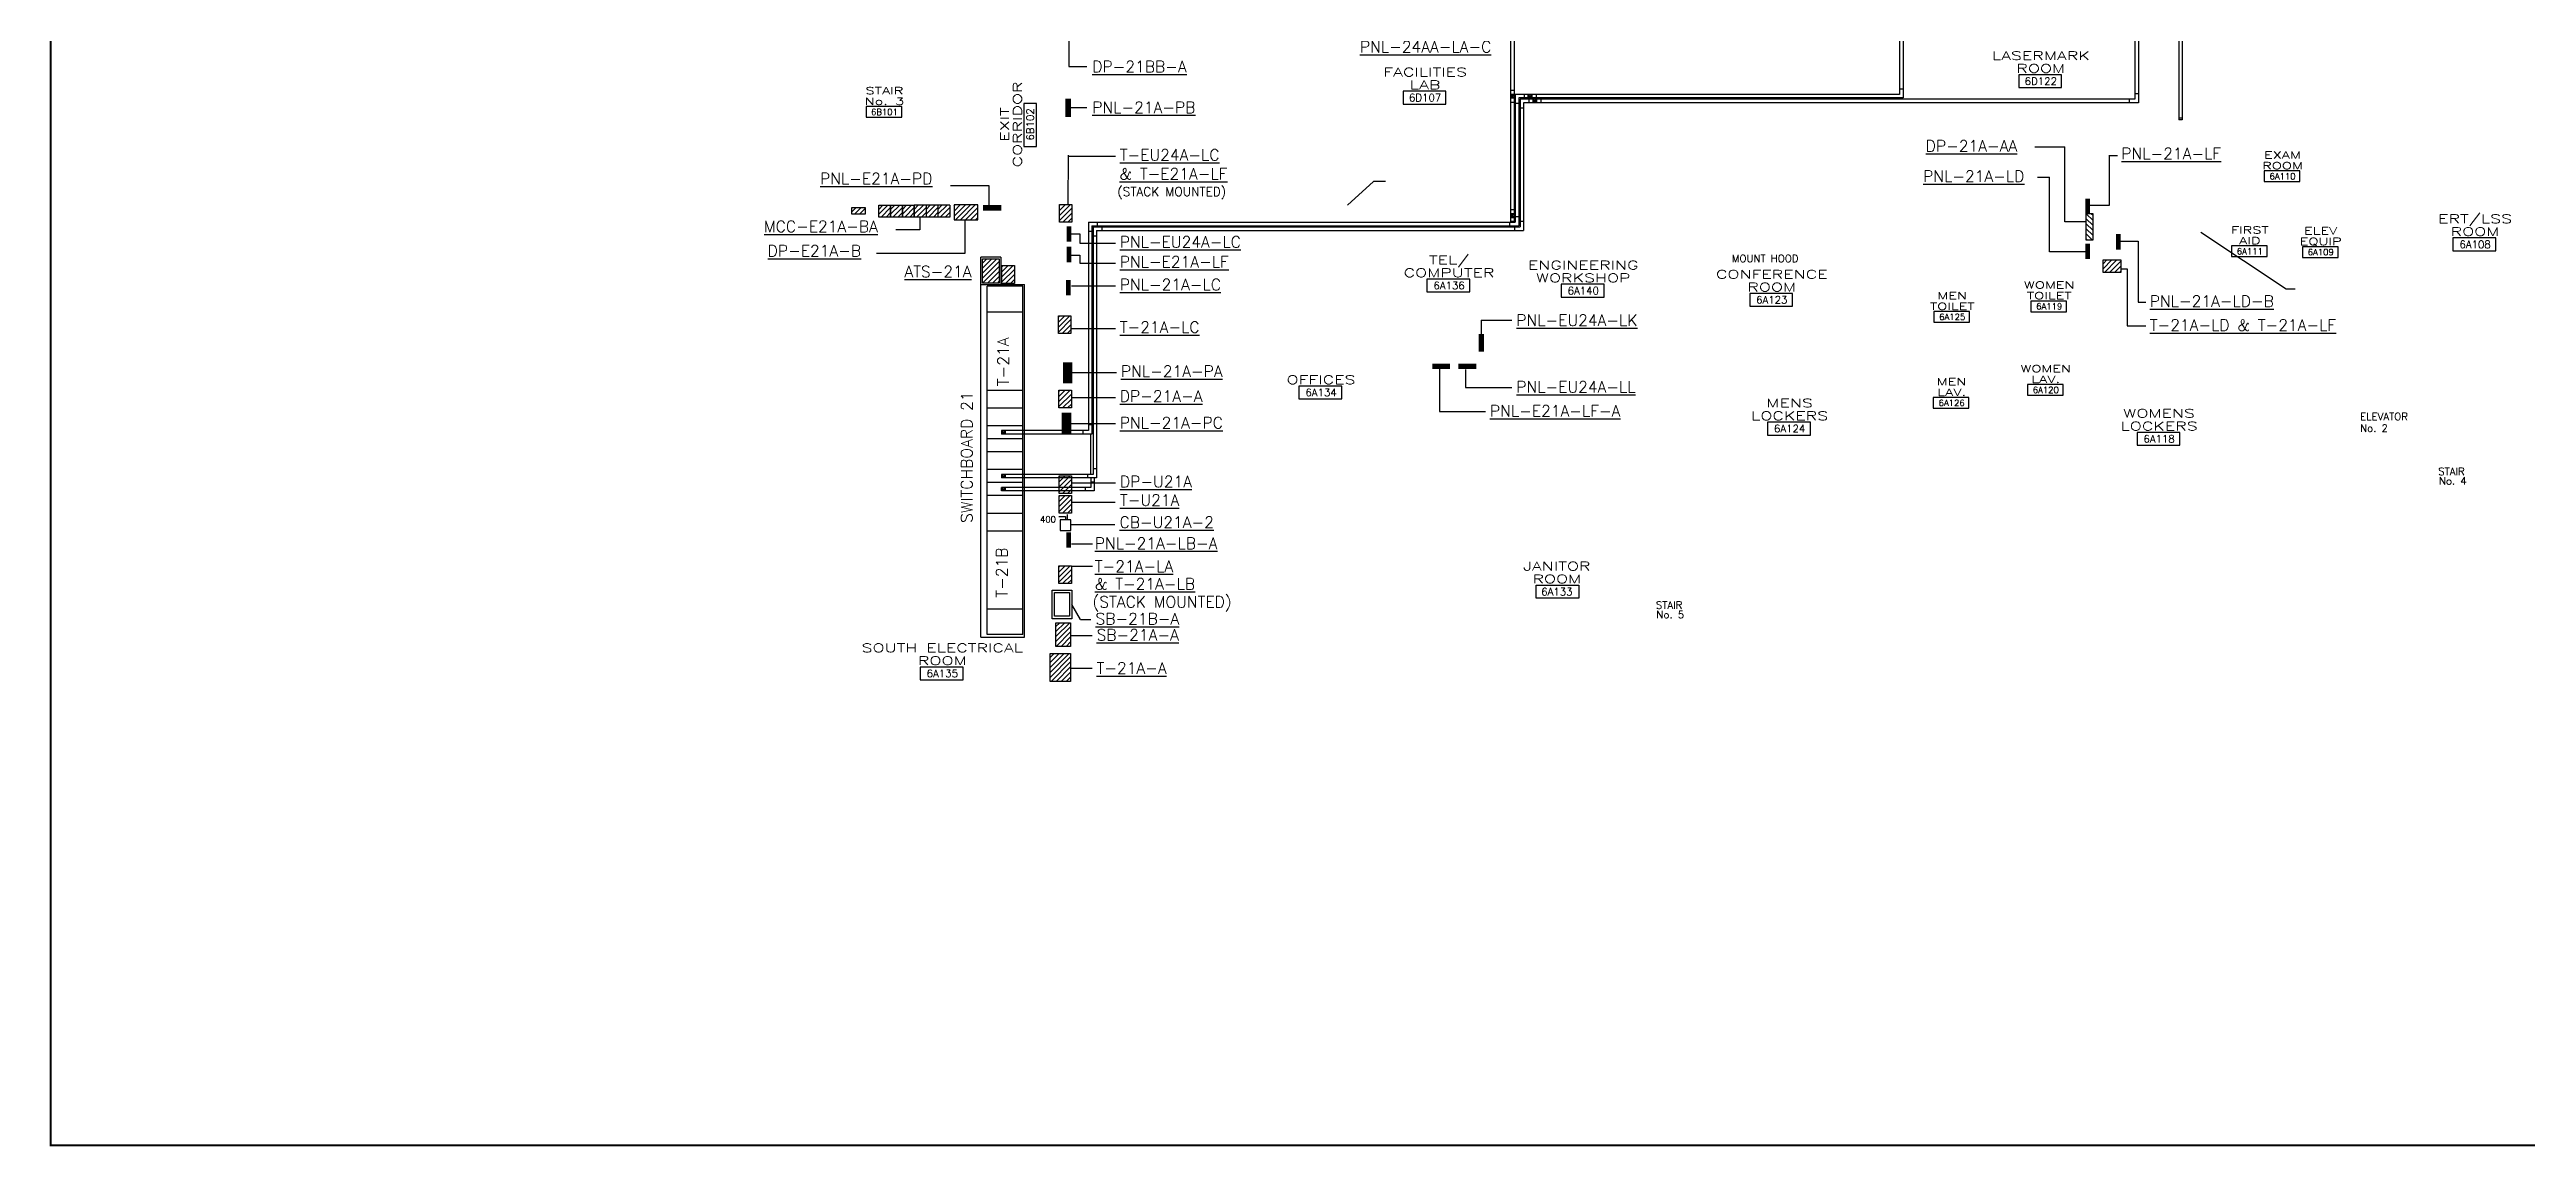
# Model space of a CAD drawing. Extents: x 4786 to 12422, y -518 to 4987.
# Drawn here: x 4786 to 8975, y -518 to 1337 of the extents above; entities that cross this region are included whole.
import ezdxf
from ezdxf.enums import TextEntityAlignment as Align

# ---------------------------------------------------------------- set-up
doc = ezdxf.new("R2010")
doc.units = 0
doc.header["$LTSCALE"] = 192
doc.header["$MEASUREMENT"] = 0
doc.linetypes.add('DASHED', pattern=[0.75, 0.5, -0.25])
doc.layers.get('0').update_dxf_attribs({"color": 8, "linetype": 'CONTINUOUS'})
for name, color, linetype in [('00000-RMNAME', 7, 'CONTINUOUS'), ('00300-TEXT-X', 7, 'CONTINUOUS'), ('00300-TXT', 7, 'CONTINUOUS'), ('ELEQUIP', 1, 'CONTINUOUS'), ('ELPAD', 1, 'CONTINUOUS'), ('ELRACE', 3, 'CONTINUOUS'), ('TEXT', 7, 'CONTINUOUS'), ('TTL', 7, 'CONTINUOUS')]:
    doc.layers.add(name, color=color, linetype=linetype)
doc.styles.add('STDTEXT', font='SIMPLEX.shx', dxfattribs={"height": 21.0048})
doc.styles.add('SUBTITLE', font='simplex', dxfattribs={"height": 36})
doc.styles.add('TITLE', font='SIMPLEX.SHX')

# ---------------------------------------------------------------- blocks, each defined once
blk = doc.blocks.new('*X28')
at = {"color": 0}
for p, q in [((6471, 964.1), (6489.9, 983)), ((6471, 972.5), (6481.5, 983)), ((6471, 981), (6473, 983)), ((6471, 955.6), (6492, 976.6)), ((6476.9, 953), (6492, 968.1)), ((6485.4, 953), (6492, 959.6))]:
    blk.add_line(p, q, dxfattribs=at)
blk = doc.blocks.new('*X34')
at = {"color": 0}
for p, q in [((6364, 958.9), (6388.1, 983)), ((6364, 967.4), (6379.6, 983)), ((6364, 975.8), (6371.2, 983)), ((6364, 950.4), (6392, 978.4)), ((6364.1, 942), (6392, 969.9)), ((6372.6, 942), (6392, 961.4)), ((6381.1, 942), (6392, 952.9)), ((6389.6, 942), (6392, 944.4))]:
    blk.add_line(p, q, dxfattribs=at)
blk = doc.blocks.new('*X33')
at = {"color": 0}
for p, q in [((6248.6, 1013.2), (6263.9, 1028.5)), ((6248.6, 1021.6), (6255.4, 1028.5)), ((6252.4, 1008.5), (6268.6, 1024.7)), ((6260.9, 1008.5), (6268.6, 1016.2))]:
    blk.add_line(p, q, dxfattribs=at)
blk = doc.blocks.new('*X35')
at = {"color": 0}
for p, q in [((6149.7, 1160.5), (6157.1, 1167.9)), ((6155.5, 1157.9), (6165.5, 1167.9)), ((6164, 1157.9), (6173.7, 1167.5)), ((6172.5, 1157.9), (6173.7, 1159))]:
    blk.add_line(p, q, dxfattribs=at)
blk = doc.blocks.new('*X29')
at = {"color": 0}
for p, q in [((6316, 1055.1), (6334.9, 1074)), ((6316, 1063.6), (6326.4, 1074)), ((6316, 1072.1), (6317.9, 1074)), ((6318.4, 1049), (6343.4, 1074)), ((6326.8, 1049), (6351.8, 1074)), ((6335.3, 1049), (6356, 1069.7)), ((6343.8, 1049), (6356, 1061.2)), ((6352.3, 1049), (6356, 1052.7))]:
    blk.add_line(p, q, dxfattribs=at)
blk = doc.blocks.new('E1147')
at = {"color": 0, "const_width": 5.9904}
blk.add_lwpolyline([(-9.984, -2.9952), (9.984, -2.9952)], dxfattribs=at)
blk = doc.blocks.new('*X31')
at = {"color": 0}
for p, q in [((8269.4, 1201.1), (8280, 1211.7)), ((8269.4, 1209.6), (8271.5, 1211.7)), ((8276.5, 1199.7), (8288.5, 1211.7)), ((8285, 1199.7), (8297, 1211.7)), ((8293.4, 1199.7), (8305.4, 1211.7)), ((8301.9, 1199.7), (8313.4, 1211.2)), ((8310.4, 1199.7), (8313.4, 1202.7))]:
    blk.add_line(p, q, dxfattribs=at)
blk = doc.blocks.new('Ttl-fdd')
at = {"layer": 'TTL', "color": 4, "const_width": 0.02}
blk.add_lwpolyline([(-32, -2.625), (-32, 26.025), (7.75, 26.025), (7.75, -2.625), (-32, -2.625)], dxfattribs=at)
at = {"layer": 'TTL', "color": 7, "style": 'STDTEXT'}
for tag, p in [('DRNBY', (0.527, -0.852)), ('DESBY', (0.527, -1.118)), ('CHKBY', (0.527, -1.385)), ('APPDBY', (0.527, -1.652))]:
    blk.add_attdef(tag, p, '', height=0.0625, dxfattribs=at)
for tag, p in [('DRNDATE', (1.625, -0.804)), ('DESDATE', (1.625, -1.085)), ('CKDATE', (1.625, -1.335)), ('APPDDATE', (1.625, -1.589))]:
    blk.add_attdef(tag, text='', height=0.093, dxfattribs=at).set_placement(p, align=Align.MIDDLE_CENTER)
at = {"layer": 'TTL', "color": 7}
for tag, height, style, p in [('LINE_ONE', 0.15, 'SUBTITLE', (4.875, -1.25)), ('LINE_TWO', 0.15, 'SUBTITLE', (4.875, -1.5)), ('LINE_THREE', 0.15, 'SUBTITLE', (4.875, -1.75)), ('SCALE', 0.109, 'STDTEXT', (1, -2.029)), ('LINE_FOUR', 0.15, 'SUBTITLE', (4.875, -2)), ('DWG_FILE_NO.', 0.146, 'STDTEXT', (0.872, -2.488))]:
    blk.add_attdef(tag, text='', height=height, dxfattribs=dict(at, style=style)).set_placement(p, align=Align.CENTER)
at = {"layer": 'TTL', "color": 4, "style": 'TITLE'}
blk.add_attdef('DWG_NO.', text='', height=0.25, dxfattribs=at).set_placement((4.875, -2.5), align=Align.CENTER)
blk = doc.blocks.new('*X45')
at = {"color": 0}
for p, q in [((6471, 964.1), (6489.9, 983)), ((6471, 972.5), (6481.5, 983)), ((6471, 981), (6473, 983)), ((6471, 955.6), (6492, 976.6)), ((6476.9, 953), (6492, 968.1)), ((6485.4, 953), (6492, 959.6))]:
    blk.add_line(p, q, dxfattribs=at)
blk = doc.blocks.new('E1126')
blk.add_lwpolyline([(0.15, 0.212), (0.15, 0.094), (0.094, 0.094), (0.094, 0.188), (-0.094, 0.188), (-0.094, 0), (0.094, 0), (0.094, 0.094)])
at = {"style": 'STDTEXT'}
for p in [(-0.125, 0.188), (-0.125, 0.023)]:
    blk.add_attdef('SIZE', text='', height=0.109, dxfattribs=at).set_placement(p, align=Align.RIGHT)
blk.add_attdef('ID', text='', height=0.082, dxfattribs=at).set_placement((0, 0.094), align=Align.MIDDLE)
blk = doc.blocks.new('RMNAME')
at = {"color": 1}
for p, q in [((0.305, -0.031), (-0.324, -0.031)), ((-0.324, -0.031), (-0.324, -0.219)), ((-0.324, -0.219), (0.305, -0.219)), ((0.305, -0.219), (0.305, -0.031))]:
    blk.add_line(p, q, dxfattribs=at)
at = {"color": 7, "style": 'SUBTITLE', "width": 1.5}
for p in [(0, 0.188), (0, 0)]:
    blk.add_attdef('RM_NAME', text='', height=0.125, dxfattribs=at).set_placement(p, align=Align.CENTER)
at = {"color": 7, "style": 'STDTEXT'}
blk.add_attdef('RM_NO.', text='', height=0.109, dxfattribs=at).set_placement((0, -0.125), align=Align.MIDDLE)

msp = doc.modelspace()

# ---------------------------------------------------------------- hatches: boundary and pattern name
at = {"layer": 'ELEQUIP'}
h = msp.add_hatch(dxfattribs=at)
h.set_pattern_fill('ANSI31', color=256, scale=48, style=0)
h.set_pattern_definition([(45, (0, -17.47), (-4.2426407, 4.2426407), [])])
h.paths.add_polyline_path([(6507, 367.7), (6488, 367.7), (6488, 327.7), (6507, 327.7)])
h.paths.add_polyline_path([(6513, 367.7), (6507, 367.7), (6507, 327.7), (6513, 327.7)])
h.paths.add_polyline_path([(6513, 299.9), (6507, 299.9), (6507, 268.2), (6513, 268.2)])
h.paths.add_polyline_path([(6513, 315.7), (6507, 315.7), (6507, 299.9), (6513, 299.9)])
h.paths.add_polyline_path([(6507, 315.7), (6478.3, 315.7), (6478.3, 299.9), (6507, 299.9)])
h.paths.add_polyline_path([(6507, 299.9), (6478.3, 299.9), (6478.3, 268.2), (6507, 268.2)])

# ---------------------------------------------------------------- linework, layer by layer
at = {"layer": '00000-RMNAME', "color": 7}
for p, q in [((7025.1, 1113.8), (6981.2, 1073.6)), ((7045.4, 1113.8), (7025.1, 1113.8)), ((8568.8, 931.5), (8424.2, 1027.4)), ((8583.7, 931.5), (8568.8, 931.5))]:
    msp.add_line(p, q, dxfattribs=at)
at = {"layer": 'ELEQUIP'}
for p, q in [((6142.2, 1069.2), (6142.2, 1059.2)), ((6166.2, 1069.2), (6142.2, 1069.2)), ((6142.2, 1059.2), (6166.2, 1059.2)), ((6166.2, 1059.2), (6166.2, 1069.2)), ((6308.6, 1073.5), (6248.6, 1073.5)), ((6248.6, 1053.5), (6248.6, 1073.5)), ((6308.6, 1053.5), (6248.6, 1053.5)), ((6268.6, 1073.5), (6268.6, 1053.5)), ((6288.6, 1073.5), (6288.6, 1053.5)), ((6308.6, 1073.5), (6308.6, 1053.5)), ((6372, 347.5), (6372, 936.5)), ((6432, 936.5), (6372, 936.5)), ((6432, 347.5), (6432, 936.5)), ((6432, 892.5), (6372, 892.5)), ((6432, 760.5), (6372, 760.5)), ((6432, 730.5), (6372, 730.5)), ((6432, 700.5), (6372, 700.5)), ((6432, 678.5), (6372, 678.5)), ((6432, 656.5), (6372, 656.5)), ((6432, 626.5), (6372, 626.5)), ((6432, 604.5), (6372, 604.5)), ((6432, 582.5), (6372, 582.5)), ((6432, 552.5), (6372, 552.5)), ((6506.9, 550.8), (6506.9, 541.7)), ((6432, 522.5), (6372, 522.5)), ((6432, 390.5), (6372, 390.5)), ((6432, 347.5), (6372, 347.5))]:
    msp.add_line(p, q, dxfattribs=at)
for points in [[(6188.6, 1073.5), (6208.6, 1073.5), (6208.6, 1053.5), (6188.6, 1053.5)], [(6208.6, 1073.5), (6228.6, 1073.5), (6228.6, 1053.5), (6208.6, 1053.5)], [(6228.6, 1073.5), (6248.6, 1073.5), (6248.6, 1053.5), (6228.6, 1053.5)], [(6364, 983), (6392, 983), (6392, 942), (6364, 942)], [(6510.9, 378.5), (6485.9, 378.5), (6485.9, 418.5), (6510.9, 418.5)]]:
    msp.add_lwpolyline(points, close=True, dxfattribs=at)
for points in [[(6316, 1074), (6316, 1049), (6356, 1049), (6356, 1074), (6316, 1074)], [(8242.1, 1015.3), (8242.1, 1059.3), (8230.1, 1059.3), (8230.1, 1015.3), (8242.1, 1015.3)]]:
    msp.add_lwpolyline(points, dxfattribs=at)
at = {"layer": 'ELEQUIP', "flags": 128}
for points in [[(6494, 1075), (6515, 1075), (6515, 1045), (6494, 1045)], [(6396.8, 971.5), (6417.8, 971.5), (6417.8, 941.5), (6396.8, 941.5)], [(8259, 960), (8259, 981), (8289, 981), (8289, 960)], [(6492.5, 886.5), (6513.5, 886.5), (6513.5, 856.5), (6492.5, 856.5)], [(6493.3, 760.8), (6514.3, 760.8), (6514.3, 730.8), (6493.3, 730.8)], [(6493.5, 616.3), (6514.5, 616.3), (6514.5, 586.3), (6493.5, 586.3)], [(6493.5, 583), (6514.5, 583), (6514.5, 553), (6493.5, 553)], [(6493.2, 463.8), (6514.2, 463.8), (6514.2, 433.8), (6493.2, 433.8)], [(6513, 327.7), (6488, 327.7), (6488, 367.7), (6513, 367.7)], [(6478.3, 315.5), (6513, 315.5), (6513, 268), (6478.3, 268)]]:
    msp.add_lwpolyline(points, close=True, dxfattribs=at)
at = {"layer": 'ELEQUIP'}
for points in [[(6504, 1222.8), (6513.6, 1222.8), (6504, 1254), (6513.6, 1254)], [(6396, 1064.4), (6396, 1074), (6364.8, 1064.4), (6364.8, 1074)], [(8228.9, 1058.8), (8236.9, 1058.8), (8228.9, 1084.8), (8236.9, 1084.8)], [(6506, 1011.8), (6514, 1011.8), (6506, 1037.8), (6514, 1037.8)], [(8229, 982.6), (8237, 982.6), (8229, 1008.6), (8237, 1008.6)], [(8281, 998.7), (8289, 998.7), (8281, 1024.7), (8289, 1024.7)], [(6506, 977.3), (6514, 977.3), (6506, 1003.3), (6514, 1003.3)], [(6505, 921.4), (6513, 921.4), (6505, 947.4), (6513, 947.4)], [(6500, 808.2), (6516, 808.2), (6500, 772.2), (6516, 772.2)], [(6498, 722.6), (6514, 722.6), (6498, 686.6), (6514, 686.6)], [(6505.5, 494.5), (6513.5, 494.5), (6505.5, 520.5), (6513.5, 520.5)]]:
    msp.add_solid(points, dxfattribs=at)
at = {"layer": 'ELPAD'}
for p, q in [((6361, 343.5), (6361, 985.5)), ((6395, 985.5), (6361, 985.5)), ((6395, 985.5), (6395, 939.5)), ((6361, 939.5), (6435, 939.5)), ((6435, 343.5), (6435, 939.5)), ((6361, 343.5), (6435, 343.5))]:
    msp.add_line(p, q, dxfattribs=at)
msp.add_lwpolyline([(6514.9, 374.5), (6481.9, 374.5), (6481.9, 422.5), (6514.9, 422.5)], close=True, dxfattribs=at)
at = {"layer": 'ELRACE'}
for p, q in [((7257, 2415.1), (7257, 1045)), ((7263, 2411.6), (7263, 1045)), ((8387, 2416), (8387, 1218)), ((8393, 2413), (8393, 1218)), ((7915, 2127), (7915, 1261)), ((7921, 2121), (7921, 1255)), ((8313, 1905), (8313, 1253)), ((8319, 1911), (8319, 1247)), ((7257, 1268.1), (7263, 1268.1)), ((7915, 1261), (7265, 1261)), ((7265, 1261), (7265, 1045)), ((7280, 1261), (7280, 1255)), ((7287, 1255), (7287, 1261)), ((7287, 1261), (7287, 1255)), ((7300.1, 1261), (7300.1, 1255)), ((7921, 1270), (7915, 1270)), ((8319, 1262), (8313, 1262)), ((7263, 1255), (7257, 1255)), ((7257, 1255), (7263, 1255)), ((7257, 1248), (7263, 1248)), ((7265, 1246), (7271, 1246)), ((7921, 1255), (7271, 1255)), ((7271, 1255), (7271, 1039)), ((8313, 1253), (7273, 1253)), ((7273, 1253), (7273, 1037)), ((7273, 1238), (7279, 1238)), ((8319, 1247), (7279, 1247)), ((7279, 1247), (7279, 1031)), ((7288, 1253), (7288, 1247)), ((7295, 1253), (7295, 1247)), ((7295, 1247), (7295, 1253)), ((7308.1, 1253), (7308.1, 1247)), ((8304, 1247), (8304, 1253)), ((8393, 1221), (8387, 1221)), ((8393, 1218), (8387, 1218)), ((7257, 1066.1), (7263, 1066.1)), ((7257, 1053), (7263, 1053)), ((7263, 1053), (7257, 1053)), ((7271, 1054), (7265, 1054)), ((6543, 1045), (7265, 1045)), ((6543, 1045), (6543, 692.5)), ((6543, 1030), (6549, 1030)), ((6549, 1039), (7271, 1039)), ((6549, 1039), (6549, 686.5)), ((6551, 1037), (7273, 1037)), ((6551, 1037), (6551, 618.5)), ((6551, 1022), (6557, 1022)), ((6557, 1031), (7279, 1031)), ((6557, 1031), (6557, 612.5)), ((6558, 1045), (6558, 1039)), ((6566, 1037), (6566, 1031)), ((7256, 1039), (7256, 1045)), ((7263, 1046), (7257, 1046)), ((7257, 1039), (7257, 1037)), ((7263, 1039), (7263, 1037)), ((7264.3, 1031), (7264.3, 1037)), ((7279, 1046), (7273, 1046)), ((6543, 692.5), (6396.2, 692.5)), ((6396.2, 692.5), (6396.2, 686.5)), ((6549, 686.5), (6396.2, 686.5)), ((6534, 686.5), (6534, 692.5)), ((6549, 702), (6543, 702)), ((6547, 618.5), (6547, 686.5)), ((6551, 618.5), (6396.2, 618.5)), ((6396.2, 618.5), (6396.2, 612.5)), ((6557, 612.5), (6396.2, 612.5)), ((6547, 596.5), (6396.2, 596.5)), ((6396.2, 590.5), (6396.2, 596.5)), ((6396.2, 596.5), (6396.2, 590.5)), ((6396.2, 596.5), (6396.2, 590.5)), ((6553, 590.5), (6396.2, 590.5)), ((6538, 590.5), (6538, 596.5)), ((6542, 612.5), (6542, 618.5)), ((6547, 612.5), (6547, 596.5)), ((6553, 605.5), (6547, 605.5)), ((6557, 628), (6551, 628)), ((6553, 612.5), (6553, 590.5))]:
    msp.add_line(p, q, dxfattribs=at)
at = {"layer": 'ELRACE', "linetype": 'DASHED'}
for p, q in [((7257, 1261), (7263, 1261)), ((7263, 1261), (7257, 1261)), ((7257, 1261), (7263, 1255)), ((7257, 1255), (7263, 1261)), ((7293, 1261), (7287, 1255)), ((7287, 1261), (7293, 1255)), ((7293, 1261), (7293, 1255)), ((7293, 1255), (7293, 1261)), ((7295, 1253), (7301, 1247)), ((7301, 1253), (7295, 1247)), ((7301, 1247), (7301, 1253)), ((7301, 1253), (7301, 1247)), ((7257, 1053), (7263, 1059)), ((7257, 1059), (7263, 1053)), ((7263, 1059), (7257, 1059)), ((7257, 1059), (7263, 1059)), ((6402.2, 692.5), (6396.2, 686.5)), ((6396.2, 692.5), (6402.2, 686.5)), ((6402.2, 692.5), (6402.2, 686.5)), ((6402.2, 686.5), (6402.2, 692.5)), ((6396.2, 618.5), (6402.2, 612.5)), ((6402.2, 618.5), (6396.2, 612.5)), ((6402.2, 596.5), (6396.2, 590.5)), ((6396.2, 596.5), (6402.2, 590.5)), ((6402.2, 612.5), (6402.2, 618.5)), ((6402.2, 618.5), (6402.2, 612.5)), ((6402.2, 596.5), (6402.2, 590.5)), ((6402.2, 590.5), (6402.2, 596.5))]:
    msp.add_line(p, q, dxfattribs=at)
at = {"layer": 'TEXT'}
for p, q in [((6510, 1365), (6510, 1308.3)), ((6510, 1308.3), (6540.3, 1308.3)), ((6511.8, 1239), (6540.3, 1239)), ((6508.8, 1158), (6508.2, 1075)), ((6508.2, 1156.4), (6588.8, 1156.4)), ((8143.8, 1172.4), (8194.6, 1172.4)), ((8194.6, 1045.3), (8194.6, 1172.4)), ((8269.8, 1073.7), (8269.9, 1158.1)), ((8283.7, 1157.2), (8269.8, 1157.2)), ((6375.4, 1106.6), (6309.9, 1106.6)), ((6375.4, 1074), (6375.4, 1106.6)), ((8148.1, 1121.2), (8168.6, 1121.2)), ((8168.6, 994.8), (8168.6, 1121.2)), ((6257.9, 1053.5), (6257.9, 1032.1)), ((6334, 1049), (6334, 991.8)), ((8235.4, 1073.7), (8269.8, 1073.7)), ((6257.9, 1032.1), (6217.2, 1032.1)), ((6514.2, 1025.4), (6528.6, 1025.4)), ((6528.6, 1025.4), (6528.6, 1009.2)), ((6528.6, 1009.2), (6588.8, 1009.2)), ((8229, 1045.3), (8194.6, 1045.3)), ((8289, 1012.7), (8318.6, 1012.7)), ((8318.6, 1012.7), (8318.6, 909.9)), ((6334, 991.8), (6184.6, 991.8)), ((6514.2, 989.3), (6528.6, 989.3)), ((6528.6, 989.3), (6528.6, 975.5)), ((6528.6, 975.7), (6588.8, 975.7)), ((8229, 994.8), (8168.6, 994.8)), ((8289, 965.9), (8299.8, 965.9)), ((8299.8, 965.9), (8299.8, 869.5)), ((6514.2, 937.1), (6588.8, 937.1)), ((8318.6, 909.9), (8331.3, 909.9)), ((6514.2, 865.1), (6588.8, 865.1)), ((7207.5, 879.3), (7259.4, 879.3)), ((7207.5, 879), (7207.5, 855.9)), ((8299.8, 869.5), (8331.3, 869.5)), ((7136.9, 796.4), (7136.9, 724.7)), ((7180.9, 796), (7180.9, 765.4)), ((6516.2, 790.6), (6590.7, 790.6)), ((7180.9, 765.4), (7259.4, 765.4)), ((6514.2, 748.5), (6588.8, 748.5)), ((7136.9, 724.7), (7214.7, 724.7)), ((6514.2, 704.7), (6588.8, 704.7)), ((6514.4, 604), (6589, 604)), ((6514.5, 571.4), (6588.5, 571.4)), ((6513.9, 533.9), (6587.8, 533.9)), ((6514.2, 500.8), (6550.2, 500.8)), ((6514.2, 463.4), (6550.2, 463.4)), ((6529.4, 373.2), (6514.9, 398.5)), ((6513.3, 345.9), (6549.3, 345.9)), ((6529.4, 373.2), (6547.4, 373.2)), ((6513.3, 290.6), (6549.3, 290.6))]:
    msp.add_line(p, q, dxfattribs=at)

# ---------------------------------------------------------------- block references
at = {"layer": '00000-RMNAME'}
ref = msp.add_blockref('RMNAME', (7112.5, 1269.9), dxfattribs=dict(at, xscale=115.2, yscale=115.2, zscale=115.2))
ref.add_attrib('RM_NO.', '6D107', dxfattribs={"layer": '0', "color": 7, "height": 12.6, "style": 'STDTEXT'}).set_placement((7112.5, 1255.5), align=Align.MIDDLE)
ref.add_attrib('RM_NAME', 'FACILITIES', dxfattribs={"layer": '0', "color": 7, "height": 14.4, "style": 'SUBTITLE', "width": 1.5}).set_placement((7112.5, 1291.5), align=Align.CENTER)
ref.add_attrib('RM_NAME', 'LAB', dxfattribs={"layer": '0', "color": 7, "height": 14.4, "style": 'SUBTITLE', "width": 1.5}).set_placement((7112.5, 1269.9), align=Align.CENTER)
ref = msp.add_blockref('RMNAME', (8153.8, 1297.7), dxfattribs=dict(at, xscale=115.2, yscale=115.2, zscale=115.2))
ref.add_attrib('RM_NO.', '6D122', dxfattribs={"layer": '0', "color": 7, "height": 12.6, "style": 'STDTEXT'}).set_placement((8153.8, 1283.3), align=Align.MIDDLE)
ref.add_attrib('RM_NAME', 'LASERMARK', dxfattribs={"layer": '0', "color": 7, "height": 14.4, "style": 'SUBTITLE', "width": 1.5}).set_placement((8153.8, 1319.3), align=Align.CENTER)
ref.add_attrib('RM_NAME', 'ROOM', dxfattribs={"layer": '0', "color": 7, "height": 14.4, "style": 'SUBTITLE', "width": 1.5}).set_placement((8153.8, 1297.7), align=Align.CENTER)
at = {"layer": '00000-RMNAME', "color": 2}
ref = msp.add_blockref('RMNAME', (6198.1, 1243.3), dxfattribs=dict(at, xscale=96, yscale=96, zscale=96))
ref.add_attrib('RM_NO.', '6B101', dxfattribs={"layer": '0', "color": 7, "height": 10.5, "style": 'STDTEXT'}).set_placement((6198.1, 1231.3), align=Align.MIDDLE)
ref.add_attrib('RM_NAME', 'STAIR', dxfattribs={"layer": '0', "color": 7, "height": 12, "style": 'SUBTITLE', "width": 1.5}).set_placement((6198.1, 1261.3), align=Align.CENTER)
ref.add_attrib('RM_NAME', 'No. 3', dxfattribs={"layer": '0', "color": 7, "height": 12, "style": 'SUBTITLE', "width": 1.5}).set_placement((6198.1, 1243.3), align=Align.CENTER)
ref = msp.add_blockref('RMNAME', (6430.2, 1210.2), dxfattribs=dict(at, xscale=115.2, yscale=115.2, zscale=115.2, rotation=90))
ref.add_attrib('RM_NO.', '6B102', dxfattribs={"layer": '0', "color": 7, "height": 12.6, "rotation": 90, "style": 'STDTEXT'}).set_placement((6444.6, 1210.2), align=Align.MIDDLE)
ref.add_attrib('RM_NAME', 'EXIT', dxfattribs={"layer": '0', "color": 7, "height": 14.4, "rotation": 90, "style": 'SUBTITLE', "width": 1.5}).set_placement((6408.6, 1210.2), align=Align.CENTER)
ref.add_attrib('RM_NAME', 'CORRIDOR', dxfattribs={"layer": '0', "color": 7, "height": 14.4, "rotation": 90, "style": 'SUBTITLE', "width": 1.5}).set_placement((6430.2, 1210.2), align=Align.CENTER)
ref = msp.add_blockref('RMNAME', (8562.6, 1134.6), dxfattribs=dict(at, xscale=96, yscale=96, zscale=96))
ref.add_attrib('RM_NO.', '6A110', dxfattribs={"layer": '0', "color": 7, "height": 10.5, "style": 'STDTEXT'}).set_placement((8562.6, 1122.6), align=Align.MIDDLE)
ref.add_attrib('RM_NAME', 'EXAM', dxfattribs={"layer": '0', "color": 7, "height": 12, "style": 'SUBTITLE', "width": 1.5}).set_placement((8562.6, 1152.6), align=Align.CENTER)
ref.add_attrib('RM_NAME', 'ROOM', dxfattribs={"layer": '0', "color": 7, "height": 12, "style": 'SUBTITLE', "width": 1.5}).set_placement((8562.6, 1134.6), align=Align.CENTER)
ref = msp.add_blockref('RMNAME', (8888.2, 1021.8), dxfattribs=dict(at, xscale=115.2, yscale=115.2, zscale=115.2))
ref.add_attrib('RM_NO.', '6A108', dxfattribs={"layer": '0', "color": 7, "height": 12.6, "style": 'STDTEXT'}).set_placement((8888.2, 1007.4), align=Align.MIDDLE)
ref.add_attrib('RM_NAME', 'ERT/LSS', dxfattribs={"layer": '0', "color": 7, "height": 14.4, "style": 'SUBTITLE', "width": 1.5}).set_placement((8888.2, 1043.4), align=Align.CENTER)
ref.add_attrib('RM_NAME', 'ROOM', dxfattribs={"layer": '0', "color": 7, "height": 14.4, "style": 'SUBTITLE', "width": 1.5}).set_placement((8888.2, 1021.8), align=Align.CENTER)
ref = msp.add_blockref('RMNAME', (8507.3, 1007.8), dxfattribs=dict(at, xscale=96, yscale=96, zscale=96))
ref.add_attrib('RM_NO.', '6A111', dxfattribs={"layer": '0', "color": 7, "height": 10.5, "style": 'STDTEXT'}).set_placement((8507.3, 995.8), align=Align.MIDDLE)
ref.add_attrib('RM_NAME', 'FIRST', dxfattribs={"layer": '0', "color": 7, "height": 12, "style": 'SUBTITLE', "width": 1.5}).set_placement((8507.3, 1025.8), align=Align.CENTER)
ref.add_attrib('RM_NAME', 'AID', dxfattribs={"layer": '0', "color": 7, "height": 12, "style": 'SUBTITLE', "width": 1.5}).set_placement((8507.3, 1007.8), align=Align.CENTER)
ref = msp.add_blockref('RMNAME', (8627.2, 1006.3), dxfattribs=dict(at, xscale=96, yscale=96, zscale=96))
ref.add_attrib('RM_NO.', '6A109', dxfattribs={"layer": '0', "color": 7, "height": 10.5, "style": 'STDTEXT'}).set_placement((8627.2, 994.3), align=Align.MIDDLE)
ref.add_attrib('RM_NAME', 'ELEV', dxfattribs={"layer": '0', "color": 7, "height": 12, "style": 'SUBTITLE', "width": 1.5}).set_placement((8627.2, 1024.3), align=Align.CENTER)
ref.add_attrib('RM_NAME', 'EQUIP', dxfattribs={"layer": '0', "color": 7, "height": 12, "style": 'SUBTITLE', "width": 1.5}).set_placement((8627.2, 1006.3), align=Align.CENTER)
ref = msp.add_blockref('RMNAME', (7153, 952.2), dxfattribs=dict(at, xscale=115.2, yscale=115.2, zscale=115.2))
ref.add_attrib('RM_NO.', '6A136', dxfattribs={"layer": '0', "color": 7, "height": 12.6, "style": 'STDTEXT'}).set_placement((7153, 937.8), align=Align.MIDDLE)
ref.add_attrib('RM_NAME', 'TEL/', dxfattribs={"layer": '0', "color": 7, "height": 14.4, "style": 'SUBTITLE', "width": 1.5}).set_placement((7153, 973.8), align=Align.CENTER)
ref.add_attrib('RM_NAME', 'COMPUTER', dxfattribs={"layer": '0', "color": 7, "height": 14.4, "style": 'SUBTITLE', "width": 1.5}).set_placement((7153, 952.2), align=Align.CENTER)
ref = msp.add_blockref('RMNAME', (7380, 943.5), dxfattribs=dict(at, xscale=115.2, yscale=115.2, zscale=115.2))
ref.add_attrib('RM_NO.', '6A140', dxfattribs={"layer": '0', "color": 7, "height": 12.6, "style": 'STDTEXT'}).set_placement((7380, 929.1), align=Align.MIDDLE)
ref.add_attrib('RM_NAME', 'ENGINEERING', dxfattribs={"layer": '0', "color": 7, "height": 14.4, "style": 'SUBTITLE', "width": 1.5}).set_placement((7380, 965.1), align=Align.CENTER)
ref.add_attrib('RM_NAME', 'WORKSHOP', dxfattribs={"layer": '0', "color": 7, "height": 14.4, "style": 'SUBTITLE', "width": 1.5}).set_placement((7380, 943.5), align=Align.CENTER)
ref = msp.add_blockref('RMNAME', (7698.8, 928), dxfattribs=dict(at, xscale=115.2, yscale=115.2, zscale=115.2))
ref.add_attrib('RM_NO.', '6A123', dxfattribs={"layer": '0', "color": 7, "height": 12.6, "style": 'STDTEXT'}).set_placement((7698.8, 913.6), align=Align.MIDDLE)
ref.add_attrib('RM_NAME', 'CONFERENCE', dxfattribs={"layer": '0', "color": 7, "height": 14.4, "style": 'SUBTITLE', "width": 1.5}).set_placement((7698.8, 949.6), align=Align.CENTER)
ref.add_attrib('RM_NAME', 'ROOM', dxfattribs={"layer": '0', "color": 7, "height": 14.4, "style": 'SUBTITLE', "width": 1.5}).set_placement((7698.8, 928), align=Align.CENTER)
ref = msp.add_blockref('RMNAME', (8004, 896.8), dxfattribs=dict(at, xscale=96, yscale=96, zscale=96))
ref.add_attrib('RM_NO.', '6A125', dxfattribs={"layer": '0', "color": 7, "height": 10.5, "style": 'STDTEXT'}).set_placement((8004, 884.8), align=Align.MIDDLE)
ref.add_attrib('RM_NAME', 'MEN', dxfattribs={"layer": '0', "color": 7, "height": 12, "style": 'SUBTITLE', "width": 1.5}).set_placement((8004, 914.8), align=Align.CENTER)
ref.add_attrib('RM_NAME', 'TOILET', dxfattribs={"layer": '0', "color": 7, "height": 12, "style": 'SUBTITLE', "width": 1.5}).set_placement((8004, 896.8), align=Align.CENTER)
ref = msp.add_blockref('RMNAME', (8168, 914.6), dxfattribs=dict(at, xscale=96, yscale=96, zscale=96))
ref.add_attrib('RM_NO.', '6A119', dxfattribs={"layer": '0', "color": 7, "height": 10.5, "style": 'STDTEXT'}).set_placement((8168, 902.6), align=Align.MIDDLE)
ref.add_attrib('RM_NAME', 'WOMEN', dxfattribs={"layer": '0', "color": 7, "height": 12, "style": 'SUBTITLE', "width": 1.5}).set_placement((8168, 932.6), align=Align.CENTER)
ref.add_attrib('RM_NAME', 'TOILET', dxfattribs={"layer": '0', "color": 7, "height": 12, "style": 'SUBTITLE', "width": 1.5}).set_placement((8168, 914.6), align=Align.CENTER)
ref = msp.add_blockref('RMNAME', (8162.2, 773.3), dxfattribs=dict(at, xscale=96, yscale=96, zscale=96))
ref.add_attrib('RM_NO.', '6A120', dxfattribs={"layer": '0', "color": 7, "height": 10.5, "style": 'STDTEXT'}).set_placement((8162.2, 761.3), align=Align.MIDDLE)
ref.add_attrib('RM_NAME', 'WOMEN', dxfattribs={"layer": '0', "color": 7, "height": 12, "style": 'SUBTITLE', "width": 1.5}).set_placement((8162.2, 791.3), align=Align.CENTER)
ref.add_attrib('RM_NAME', 'LAV.', dxfattribs={"layer": '0', "color": 7, "height": 12, "style": 'SUBTITLE', "width": 1.5}).set_placement((8162.2, 773.3), align=Align.CENTER)
ref = msp.add_blockref('RMNAME', (6936.5, 771.3), dxfattribs=dict(at, xscale=115.2, yscale=115.2, zscale=115.2))
ref.add_attrib('RM_NO.', '6A134', dxfattribs={"layer": '0', "color": 6, "height": 12.6, "style": 'STDTEXT'}).set_placement((6936.5, 756.9), align=Align.MIDDLE)
ref.add_attrib('RM_NAME', 'OFFICES', dxfattribs={"layer": '0', "color": 7, "height": 14.4, "style": 'SUBTITLE', "width": 1.5}).set_placement((6936.5, 771.3), align=Align.CENTER)
ref = msp.add_blockref('RMNAME', (8003, 751.4), dxfattribs=dict(at, xscale=96, yscale=96, zscale=96))
ref.add_attrib('RM_NO.', '6A126', dxfattribs={"layer": '0', "color": 7, "height": 10.5, "style": 'STDTEXT'}).set_placement((8003, 739.4), align=Align.MIDDLE)
ref.add_attrib('RM_NAME', 'MEN', dxfattribs={"layer": '0', "color": 7, "height": 12, "style": 'SUBTITLE', "width": 1.5}).set_placement((8003, 769.4), align=Align.CENTER)
ref.add_attrib('RM_NAME', 'LAV.', dxfattribs={"layer": '0', "color": 7, "height": 12, "style": 'SUBTITLE', "width": 1.5}).set_placement((8003, 751.4), align=Align.CENTER)
ref = msp.add_blockref('RMNAME', (7729, 710.3), dxfattribs=dict(at, xscale=115.2, yscale=115.2, zscale=115.2))
ref.add_attrib('RM_NO.', '6A124', dxfattribs={"layer": '0', "color": 7, "height": 12.6, "style": 'STDTEXT'}).set_placement((7729, 695.9), align=Align.MIDDLE)
ref.add_attrib('RM_NAME', 'MENS', dxfattribs={"layer": '0', "color": 7, "height": 14.4, "style": 'SUBTITLE', "width": 1.5}).set_placement((7729, 731.9), align=Align.CENTER)
ref.add_attrib('RM_NAME', 'LOCKERS', dxfattribs={"layer": '0', "color": 7, "height": 14.4, "style": 'SUBTITLE', "width": 1.5}).set_placement((7729, 710.3), align=Align.CENTER)
ref = msp.add_blockref('RMNAME', (8353.8, 692.9), dxfattribs=dict(at, xscale=115.2, yscale=115.2, zscale=115.2))
ref.add_attrib('RM_NO.', '6A118', dxfattribs={"layer": '0', "color": 7, "height": 12.6, "style": 'STDTEXT'}).set_placement((8353.8, 678.5), align=Align.MIDDLE)
ref.add_attrib('RM_NAME', 'WOMENS', dxfattribs={"layer": '0', "color": 7, "height": 14.4, "style": 'SUBTITLE', "width": 1.5}).set_placement((8353.8, 714.5), align=Align.CENTER)
ref.add_attrib('RM_NAME', 'LOCKERS', dxfattribs={"layer": '0', "color": 7, "height": 14.4, "style": 'SUBTITLE', "width": 1.5}).set_placement((8353.8, 692.9), align=Align.CENTER)
ref = msp.add_blockref('RMNAME', (7335.3, 434.5), dxfattribs=dict(at, xscale=-115.2, yscale=115.2, zscale=115.2))
ref.add_attrib('RM_NO.', '6A133', dxfattribs={"layer": '0', "color": 7, "height": 12.6, "style": 'STDTEXT'}).set_placement((7335.3, 420.1), align=Align.MIDDLE)
ref.add_attrib('RM_NAME', 'JANITOR', dxfattribs={"layer": '0', "color": 7, "height": 14.4, "style": 'SUBTITLE', "width": 1.5}).set_placement((7335.3, 456.1), align=Align.CENTER)
ref.add_attrib('RM_NAME', 'ROOM', dxfattribs={"layer": '0', "color": 7, "height": 14.4, "style": 'SUBTITLE', "width": 1.5}).set_placement((7335.3, 434.5), align=Align.CENTER)
ref = msp.add_blockref('RMNAME', (6296, 296.3), dxfattribs=dict(at, xscale=115.2, yscale=115.2, zscale=115.2))
ref.add_attrib('RM_NO.', '6A135', dxfattribs={"layer": '0', "color": 7, "height": 12.6, "style": 'STDTEXT'}).set_placement((6296, 281.9), align=Align.MIDDLE)
ref.add_attrib('RM_NAME', 'SOUTH ELECTRICAL', dxfattribs={"layer": '0', "color": 7, "height": 14.4, "style": 'SUBTITLE', "width": 1.5}).set_placement((6296, 317.9), align=Align.CENTER)
ref.add_attrib('RM_NAME', 'ROOM', dxfattribs={"layer": '0', "color": 7, "height": 14.4, "style": 'SUBTITLE', "width": 1.5}).set_placement((6296, 296.3), align=Align.CENTER)
at = {"layer": 'ELEQUIP'}
for name, p in [('*X35', (-7.5, -98.7)), ('*X33', (-60, 45)), ('*X33', (-40, 45)), ('*X33', (-20, 45)), ('*X33', (0, 45)), ('*X33', (20, 45)), ('*X33', (40, 45)), ('*X29', (0, 0)), ('*X28', (23, 92)), ('*X34', (0, 0)), ('*X28', (-74.2, -11.5)), ('*X28', (21.5, -96.5)), ('*X28', (22.3, -222.2)), ('*X45', (22.5, -366.7)), ('*X45', (22.5, -400)), ('*X28', (22.2, -519.2))]:
    msp.add_blockref(name, p, dxfattribs=at)
at = {"layer": 'ELEQUIP', "rotation": 90}
msp.add_blockref('*X31', (9441.9, -7254.1), dxfattribs=at)
at = {"layer": 'ELEQUIP', "xscale": -1, "rotation": 270}
msp.add_blockref('*X28', (7306, -5511), dxfattribs=at)
at = {"layer": 'ELEQUIP'}
for name, p, xscale, yscale, zscale, rotation in [('E1147', (7212.3, 841), 1.5, 1.5, 1.5, 270), ('E1147', (7139.8, 796.8), 1.5, 1.5, 1.5, 180), ('E1147', (7183.9, 796.5), 1.5, 1.5, 1.5, 180), ('E1126', (6513.3, 532.8), 96, 96, 96, 90.00000000000001)]:
    msp.add_blockref(name, p, dxfattribs=dict(at, xscale=xscale, yscale=yscale, zscale=zscale, rotation=rotation))
at = {"layer": 'TTL', "xscale": 192, "yscale": 192, "zscale": 192}
msp.add_blockref('Ttl-fdd', (10932, -12), dxfattribs=at)

# ---------------------------------------------------------------- texts
at = {"layer": '00000-RMNAME', "color": 7, "style": 'SUBTITLE'}
for s, p in [('ELEVATOR', (8693.7, 709.9)), ('No. 2', (8693.7, 690.3)), ('STAIR', (8825.9, 617.1)), ('No. 4', (8827.1, 601.1)), ('STAIR', (7502.8, 391.1)), ('No. 5', (7503.6, 375.1))]:
    msp.add_text(s, height=12.6, dxfattribs=at).set_placement(p)
at = {"layer": '00300-TEXT-X', "style": 'STDTEXT'}
msp.add_text('400', height=10.5, dxfattribs=at).set_placement((6461.1, 537.1))
at = {"layer": '00300-TXT', "style": 'STDTEXT'}
msp.add_text('MOUNT HOOD', height=12.6, dxfattribs=at).set_placement((7631.1, 977.3))
at = {"layer": 'TEXT', "style": 'STDTEXT'}
for s, height, p in [('%%UPNL-24AA-LA-C', 19.2, (7002.3, 1332)), ('%%UDP-21BB-A', 19.2, (6549.6, 1298.5)), ('%%uPNL-21A-PB', 19.2, (6549.6, 1229.5)), ('%%uDP-21A-AA', 19.2, (7959.1, 1164.2)), ('%%uPNL-21A-LD', 19.2, (7954.8, 1113)), ('%%uPNL-21A-LF', 19.2, (8290, 1151.4)), ('%%uPNL-E21A-PD', 19.2, (6089.2, 1109)), ('(STACK MOUNTED)', 15, (6592.1, 1089.1)), ('%%uDP-E21A-B', 19.2, (6000.6, 986.9)), ('%%UPNL-EU24A-LC', 19.2, (6596.1, 1001.9)), ('%%uPNL-E21A-LF', 19.2, (6596.1, 968.3)), ('%%uPNL-21A-LC', 19.2, (6596.1, 929.7)), ('%%UPNL-EU24A-LK', 19.2, (7266.8, 869.5)), ('%%uPNL-21A-LD-B', 19.2, (8338.1, 901.8)), ('%%uPNL-21A-PA', 19.2, (6598.1, 783.3)), ('%%uDP-21A-A', 19.2, (6596.1, 741.2)), ('%%UPNL-EU24A-LL', 19.2, (7266.8, 756.8)), ('%%uPNL-21A-PC', 19.2, (6596.1, 696.1)), ('%%UPNL-E21A-LF-A', 19.2, (7222.2, 716.1)), ('%%UDP-U21A', 19.2, (6596.4, 596.6)), ('%%UCB-U21A-2', 19.2, (6595.7, 527.9)), ('%%uPNL-21A-LB-A', 19.2, (6553.9, 492.3)), ('(STACK MOUNTED)', 19.2, (6550, 393.3)), ('%%USB-21B-A', 19.2, (6555.1, 364.8)), ('%%uSB-21A-A', 19.2, (6556.9, 337.5))]:
    msp.add_text(s, height=height, dxfattribs=at).set_placement(p)
at = {"layer": 'TEXT', "color": 6, "style": 'STDTEXT'}
for s, p in [('%%u& T-E21A-LF', (6595.5, 1117.1)), ('%%uT-EU24A-LC', (6596.1, 1149.1)), ('%%UMCC-E21A-BA', (5994.4, 1028.1)), ('%%uT-21A-LD & T-21A-LF', (8338.1, 861.3)), ('%%uT-21A-LC', (6596.1, 857.8)), ('%%UT-U21A', (6596.4, 565.4)), ('%%UT-21A-LA', (6553.9, 453.4)), ('%%U& T-21A-LB', (6553.9, 423.7)), ('%%uT-21A-A', (6556.9, 281.4))]:
    msp.add_text(s, height=19.2, dxfattribs=at).set_placement(p)
at = {"layer": 'TEXT', "style": 'STDTEXT'}
msp.add_text('%%uATS-21A', height=19.2, dxfattribs=at).set_placement((6288.7, 946), align=Align.BOTTOM_CENTER)
at = {"layer": 'TEXT', "color": 6, "style": 'STDTEXT'}
for s, p in [('T-21A', (6398.9, 808.8)), ('T-21B', (6396.4, 452.4))]:
    msp.add_text(s, height=19.2, rotation=90, dxfattribs=at).set_placement(p, align=Align.MIDDLE)
at = {"layer": 'TEXT', "style": 'STDTEXT'}
msp.add_text('SWITCHBOARD 21', height=19.2, rotation=90, dxfattribs=at).set_placement((6337.2, 647.6), align=Align.MIDDLE)

doc.saveas('drawing.dxf')
